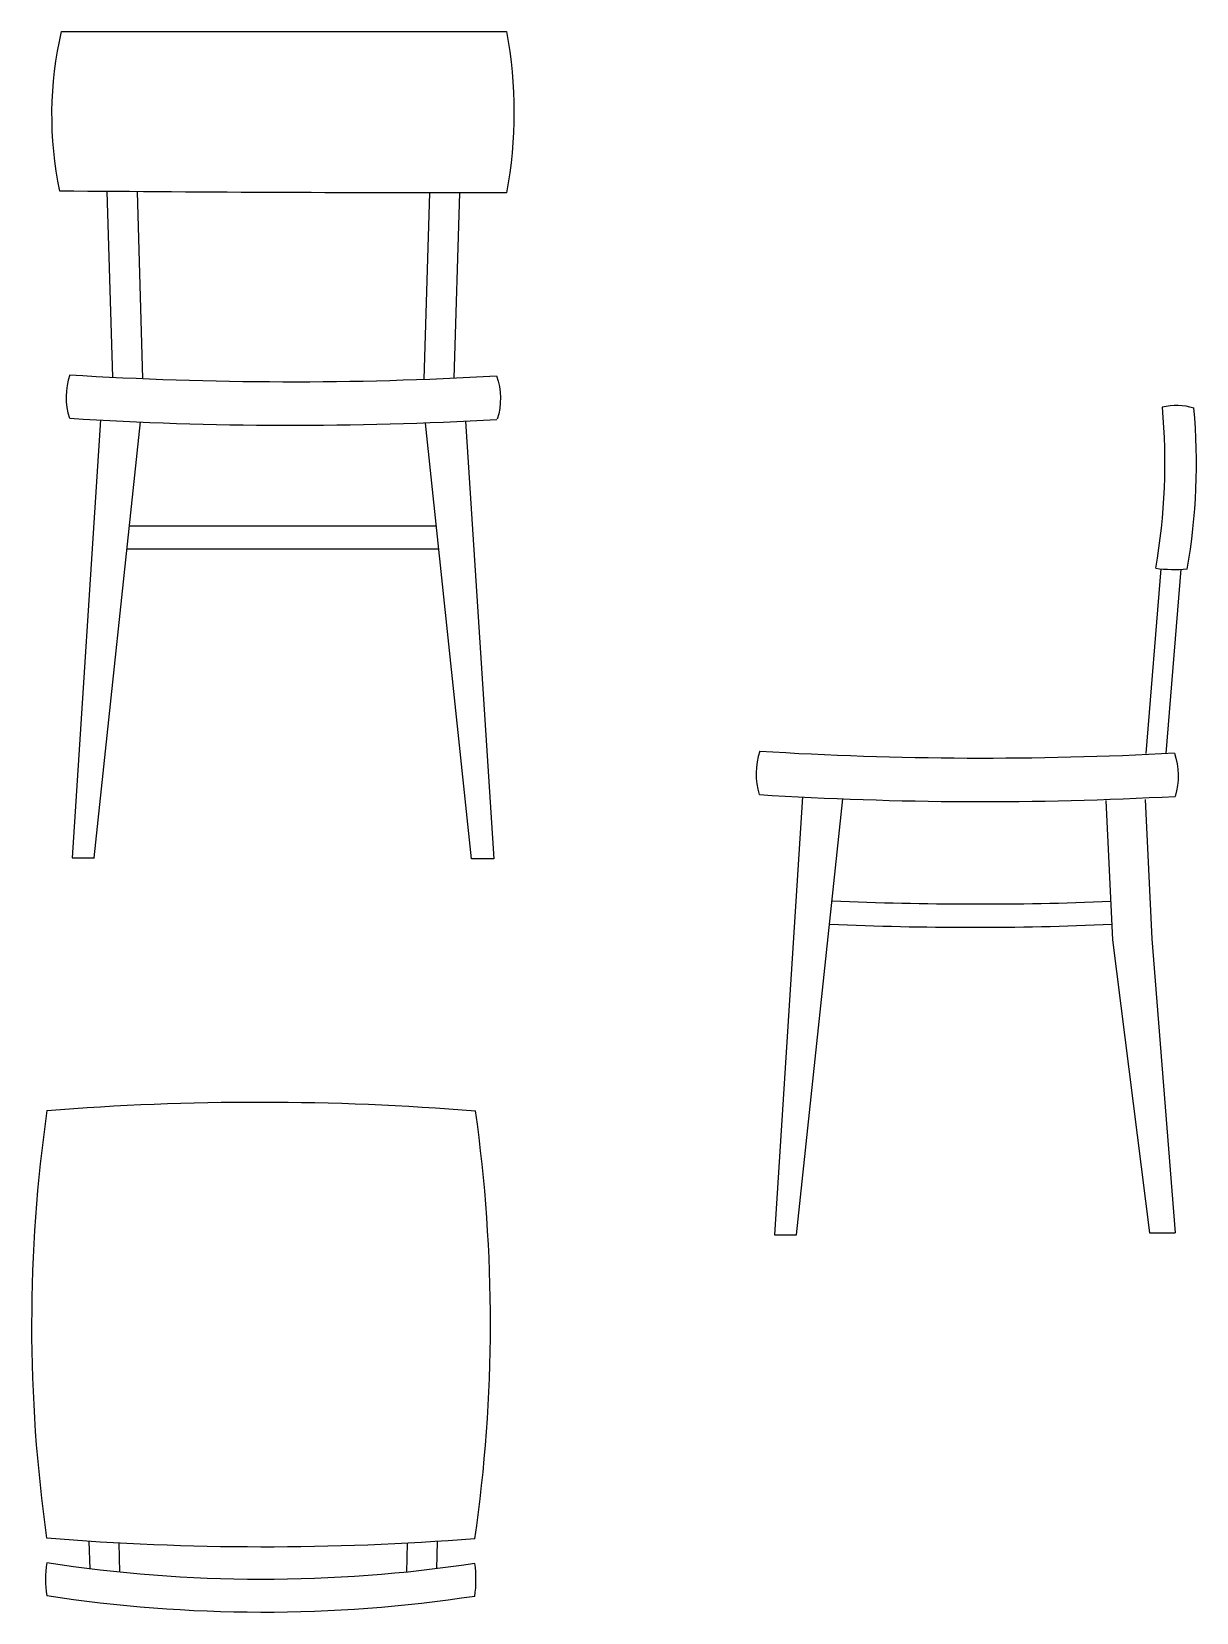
# Model space of a CAD drawing. Header units: centimetres. Extents: x -0.04 to 1.07, y -0.72 to 0.79.
import ezdxf

# ---------------------------------------------------------------- set-up
doc = ezdxf.new("R2010")
doc.units = ezdxf.units.CM
doc.header["$LTSCALE"] = 5
doc.header["$MEASUREMENT"] = 0
doc.layers.get('0').update_dxf_attribs({"color": 30})

msp = doc.modelspace()

# ---------------------------------------------------------------- linework, layer by layer
for p, q in [((0.0331, 0.637), (0.0384, 0.4594)), ((0.0618, 0.6367), (0.0671, 0.4581)), ((0.3363, 0.4575), (0.3416, 0.6355)), ((0.365, 0.4586), (0.3702, 0.6355)), ((0.0268, 0.4186), (0, 0)), ((0.021, 0), (0.0651, 0.4167)), ((0.3815, -0.001), (0.3374, 0.4156)), ((0.3758, 0.4175), (0.4026, -0.001)), ((0.0548, 0.3175), (0.3477, 0.3175)), ((0.0525, 0.2955), (0.3505, 0.2955)), ((1.0259, 0.0999), (1.0404, 0.2763)), ((1.0452, 0.0998), (1.0596, 0.2758)), ((0.6977, 0.0582), (0.671, -0.3603)), ((0.692, -0.3603), (0.7361, 0.0563)), ((0.9876, 0.0549), (0.994, -0.0783)), ((1.025, 0.0559), (1.0314, -0.0774)), ((0, 0.0001), (0.0211, 0.0001)), ((0.4026, -0.001), (0.3815, -0.001)), ((0.994, -0.0783), (1.0293, -0.3585)), ((1.0314, -0.0774), (1.0539, -0.3585)), ((0.671, -0.3602), (0.6921, -0.3602)), ((1.0293, -0.3585), (1.0539, -0.3585)), ((0.0157, -0.6533), (0.0166, -0.6795)), ((0.0443, -0.6548), (0.0451, -0.6829)), ((0.3196, -0.683), (0.3203, -0.6551)), ((0.3482, -0.6795), (0.3489, -0.6534))]:
    msp.add_line(p, q)
for points in [[(-0.0102, 0.7898), (0.4148, 0.7898, -0.092959), (0.4148, 0.6355, -0.002126), (-0.012, 0.6373, -0.109257), (-0.0102, 0.7898, -0.276267)], [(-0.0023, 0.4617, 0.162787), (-0.0028, 0.4203, 0.892277)], [(0.4054, 0.4607, -0.162787), (0.406, 0.4193, -0.892277)], [(1.0352, 0.2768, 0.066438), (1.0415, 0.4307, 3.035344)], [(1.0653, 0.2761, 0.066438), (1.0716, 0.43, 3.035344)], [(0.657, 0.1019, 0.162787), (0.6564, 0.0605, 0.892277)], [(1.053, 0.1002, -0.162787), (1.0536, 0.0588, -0.892277)], [(-0.0242, -0.2414, -0.040062), (0.3853, -0.2418, -3.508425)], [(0.3847, -0.6508, -0.040002), (-0.0245, -0.6503, -3.508425)], [(0.3846, -0.6745, -0.076135), (-0.0244, -0.6739, -3.508425)], [(0.3845, -0.7059, -0.076111), (-0.0244, -0.7054, -3.508425)]]:
    msp.add_lwpolyline(points, format="xyb")
for centre, radius, start, end in [((0.2097, 3.858), 3.4029, 266.42, 273.2965), ((1.0552, 0.3743), 0.058, 73.6382, 103.6835), ((0.21, 3.8164), 3.4029, 266.42, 273.2965), ((1.0536, 0.4362), 0.1605, 263.4091, 274.1747), ((0.87, 3.5431), 3.4477, 266.4571, 273.0425), ((0.8694, 3.452), 3.3982, 266.4069, 273.1075), ((0.8651, 3.1003), 3.1444, 267.4639, 272.3168), ((0.8595, 2.9289), 2.9953, 267.4035, 272.5601), ((1.4066, -0.4469), 1.4455, 171.8279, 188.0879), ((-1.0469, -0.4443), 1.4464, 351.7935, 8.0471), ((0.0825, -0.6898), 0.1081, 171.5154, 188.2468), ((0.2776, -0.69), 0.1081, 351.5154, 8.2468)]:
    msp.add_arc(centre, radius, start, end)

doc.saveas('drawing.dxf')
